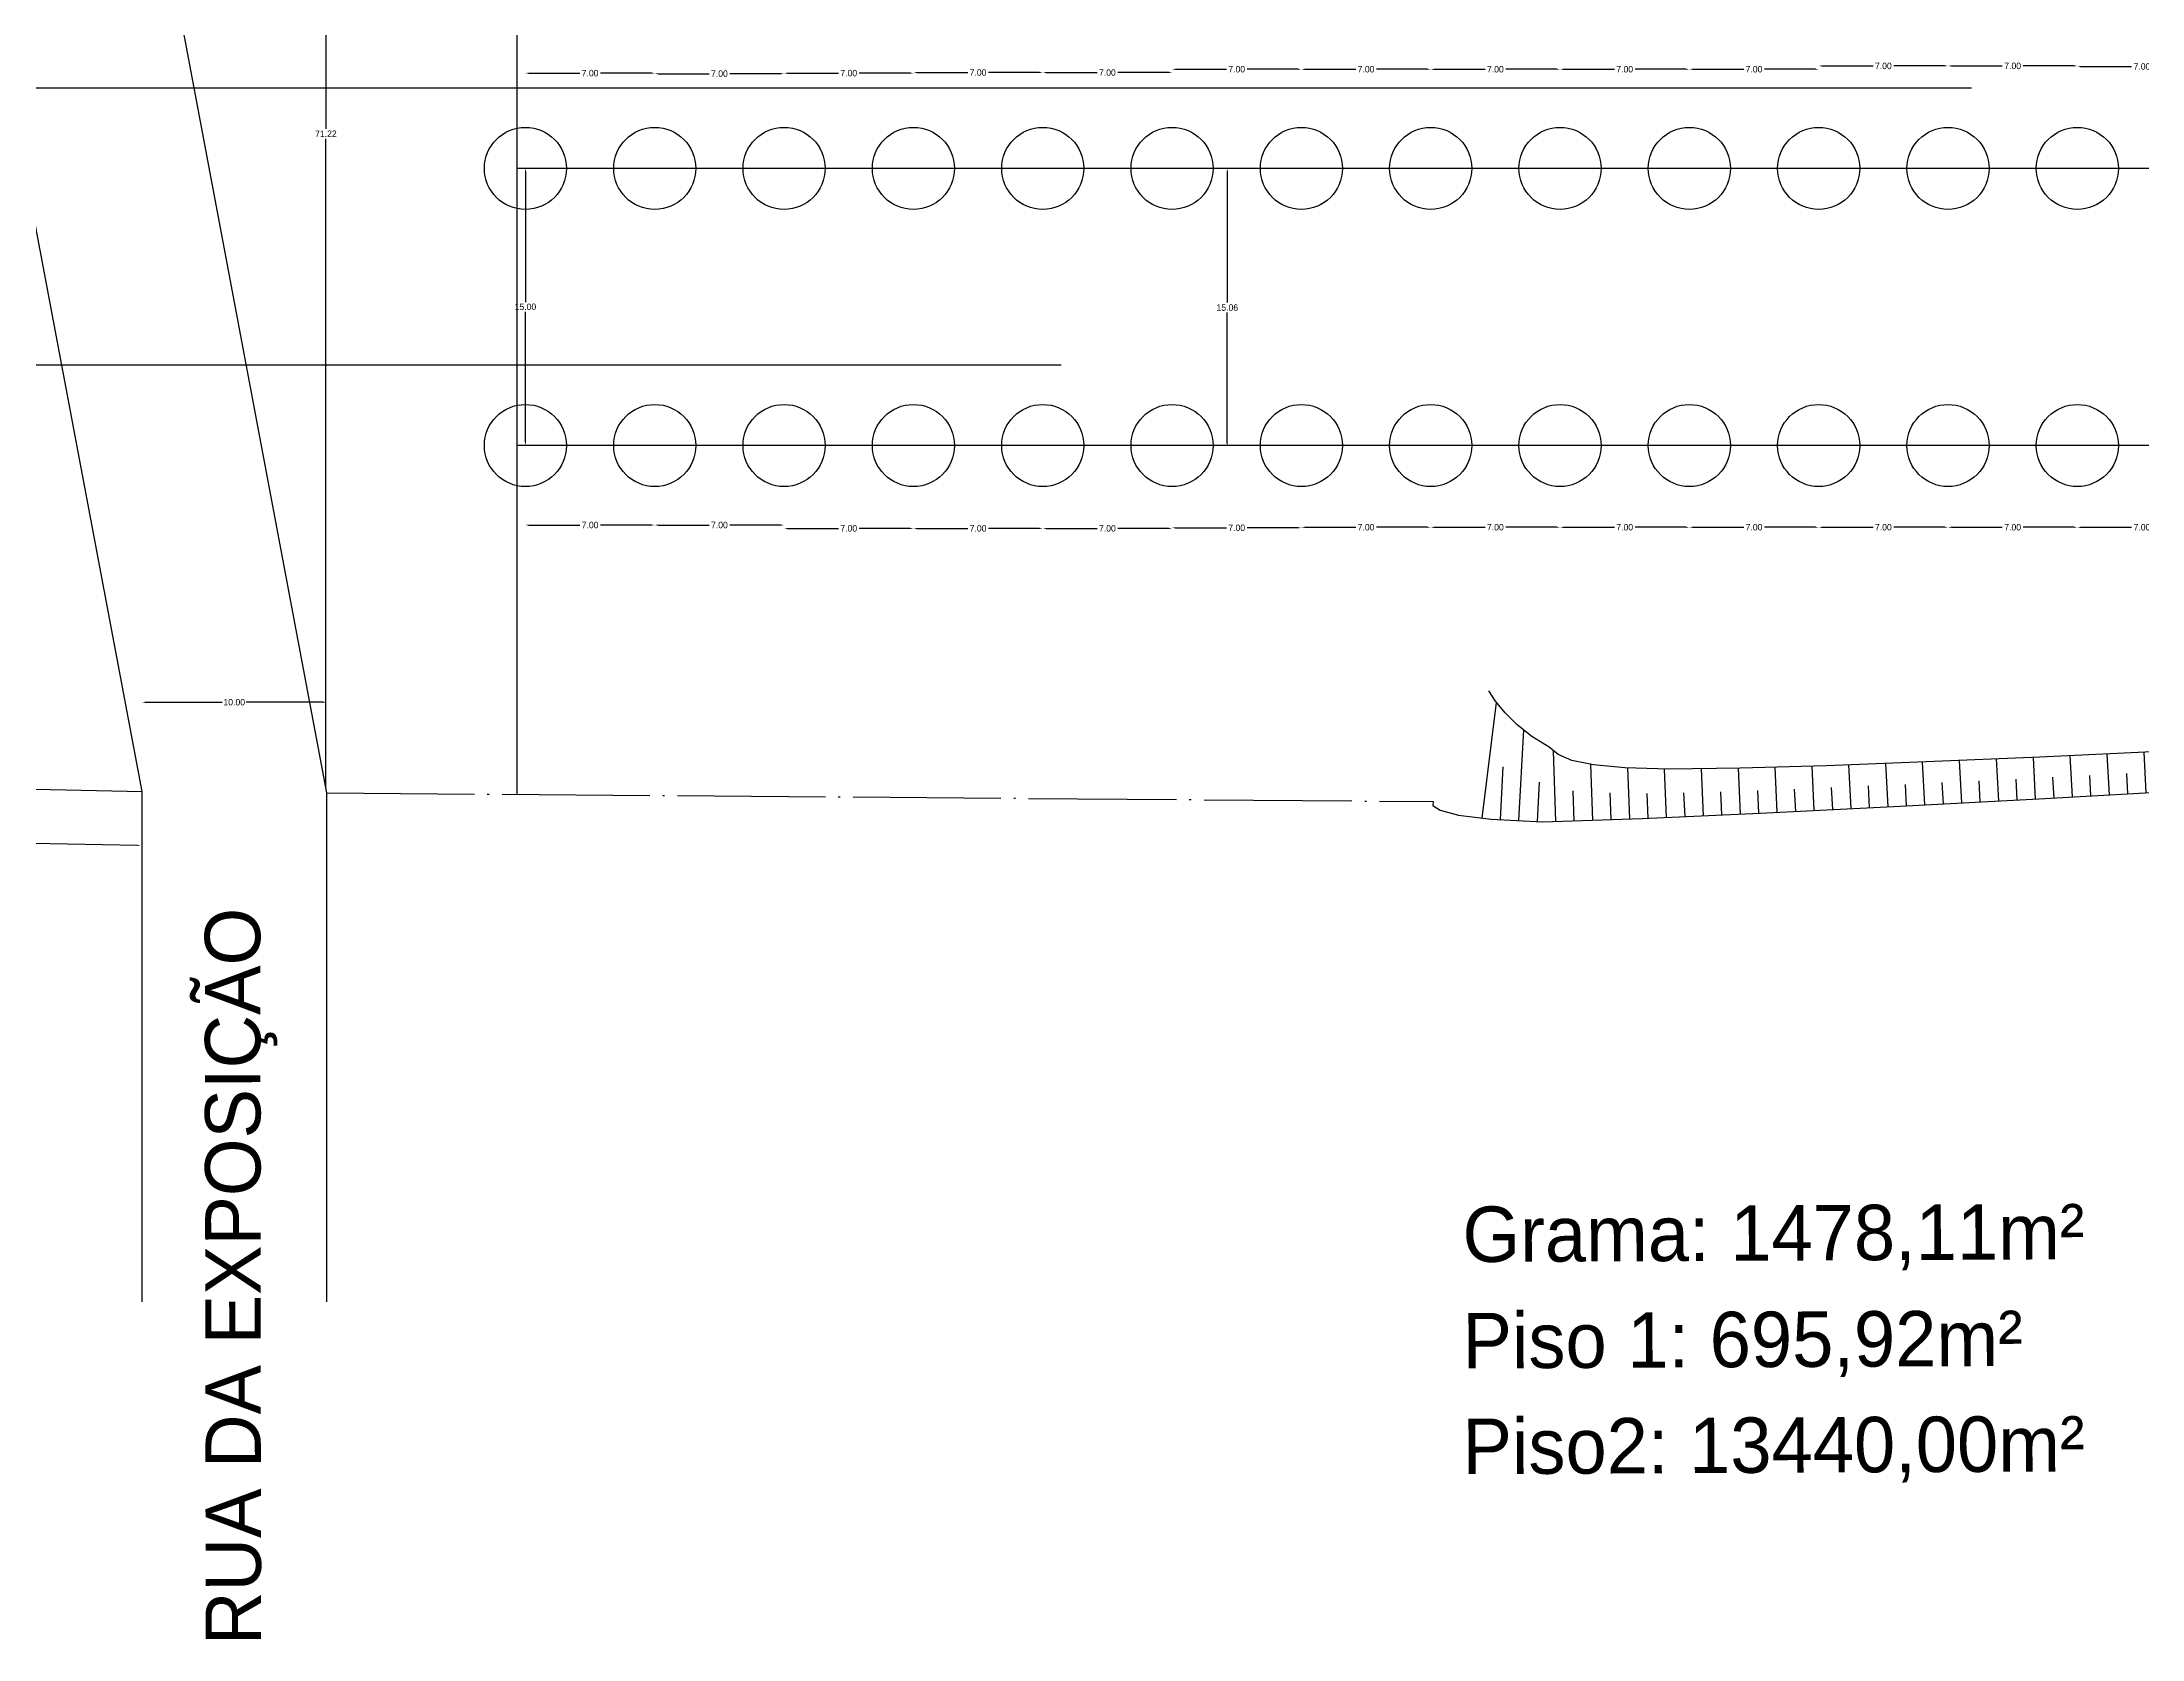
# Model space of a CAD drawing. Header units: inches. Extents: x 1211 to 1586, y 4594 to 4984.
# Drawn here: x 1412.8 to 1526.5, y 4832.2 to 4918.6 of the extents above; entities that cross this region are included whole.
import ezdxf

# ---------------------------------------------------------------- set-up
doc = ezdxf.new("R2010")
doc.units = ezdxf.units.IN
doc.header["$MEASUREMENT"] = 0
doc.linetypes.add('CERCA', pattern=[9.4, 8, -0.7, 0, -0.7])
doc.linetypes.add('CONTINUO', pattern=[0])
doc.layers.add('Layer2', color=2, linetype='Continuous')
doc.layers.add('PLANIMETRIA', color=7, linetype='CONTINUO')
doc.dimstyles.get("Standard").update_dxf_attribs({"dimtxt": 0.35, "dimasz": 0.18, "dimexe": 0.18, "dimexo": 0.0625, "dimgap": 0.09, "dimtad": 0, "dimtih": 1, "dimtoh": 1, "dimzin": 0, "dimdsep": 46, "dimtxsty": 'Standard', "dimcen": 0.09, "dimse1": 1, "dimse2": 1, "dimadec": 0, "dimazin": 0, "dimtfac": 1, "dimtofl": 0, "dimtmove": 0, "dimatfit": 3, "dimfxl": 1, "dimtolj": 1, "dimtzin": 0, "dimarcsym": 0})

# ---------------------------------------------------------------- blocks, each defined once
blk = doc.blocks.new('720B9A0')
at = {"layer": 'PLANIMETRIA', "color": 7, "linetype": 'CONTINUO'}
for points in [[(0, 0), (5.932662, 2.125118)], [(0.369749, -0.92846), (2.994664, 0.226855)], [(0.772591, -1.84373), (5.273953, 0.137475)], [(1.175433, -2.758999), (3.136705, -1.895776)], [(1.63614, -3.645679), (4.986921, -1.801275)], [(2.118355, -4.521732), (3.547955, -3.734823)], [(2.600569, -5.397785), (5.246986, -3.941092)], [(3.082784, -6.273838), (4.343166, -5.580073)], [(3.564999, -7.149891), (5.983131, -5.818855)], [(4.0499, -8.024449), (5.22346, -7.363961)], [(4.540365, -8.89591), (6.821995, -7.611792)], [(5.03083, -9.767371), (6.154207, -9.135126)], [(5.521294, -10.638832), (7.742335, -9.388814)], [(6.011759, -11.510293), (7.109422, -10.89252)], [(6.502223, -12.381754), (8.671836, -11.160681)], [(6.992688, -13.253215), (8.070197, -12.646786)], [(7.487748, -14.122073), (9.618092, -12.907015)], [(7.983186, -14.990716), (9.039204, -14.388408)], [(8.478623, -15.85936), (10.572354, -14.665185)], [(8.974061, -16.728003), (10.012636, -16.135644)], [(9.469498, -17.596647), (11.535857, -16.418083)], [(9.964936, -18.465291), (10.992719, -17.879087)], [(10.460373, -19.333934), (12.505148, -18.167682)], [(10.957964, -20.201345), (11.97187, -19.618287)], [(11.456474, -21.068228), (13.470445, -19.910073)], [(11.954985, -21.935112), (12.956903, -21.358948)], [(12.453496, -22.801995), (14.448101, -21.654976)], [(12.952007, -23.668879), (13.944693, -23.098024)], [(13.450518, -24.535762), (15.42666, -23.39936)], [(13.949028, -25.402646), (14.932484, -24.837099)], [(14.447539, -26.269529), (16.405219, -25.143744)], [(14.94756, -27.135542), (15.920758, -26.573175)], [(15.447888, -28.001378), (17.385949, -26.881459)], [(15.948216, -28.867214), (16.91308, -28.309663)], [(16.448544, -29.73305), (18.369937, -28.622763)], [(16.948872, -30.598886), (17.905401, -30.04615)], [(17.4492, -31.464722), (19.353924, -30.364067)], [(17.949528, -32.330558), (18.897723, -31.782638)], [(18.449856, -33.196394), (20.335287, -32.106887)], [(18.948227, -34.063355), (19.88855, -33.525713)], [(19.444585, -34.931473), (21.317589, -33.860558)], [(19.940943, -35.799591), (20.873624, -35.266318)], [(20.437301, -36.667709), (22.29502, -35.605533)], [(20.933659, -37.535827), (21.858697, -37.006924)], [(21.430017, -38.403945), (23.272451, -37.350509)], [(21.926375, -39.272063), (22.84377, -38.747529)], [(22.422733, -40.140181), (24.249882, -39.095484)], [(22.91909, -41.008299), (23.829237, -40.48791)], [(23.415448, -41.876417), (25.229644, -40.839126)], [(23.913054, -42.74382), (24.815737, -42.225956)], [(24.410673, -43.611215), (26.208686, -42.579707)], [(24.908293, -44.478611), (25.803623, -43.964966)], [(25.405912, -45.346006), (27.189218, -44.322935)], [(25.903531, -46.213402), (26.791508, -45.703976)], [(26.401151, -47.080798), (28.16975, -46.066164)], [(26.89877, -47.948193), (27.779393, -47.442985)], [(27.396389, -48.815589), (29.150298, -47.809382)], [(27.894008, -49.682984), (28.768227, -49.181451)], [(28.392655, -50.549789), (30.132601, -49.54693)], [(28.89202, -51.416181), (29.758388, -50.916829)], [(29.391385, -52.282572), (31.11691, -51.288025)], [(29.89075, -53.148964), (30.749907, -52.653769)], [(30.390116, -54.015356), (32.101219, -53.029121)], [(30.889481, -54.881747), (31.741427, -54.390708)], [(31.388846, -55.748139), (33.085527, -54.770216)], [(31.888211, -56.61453), (32.732946, -56.127647)], [(32.387576, -57.480922), (34.071886, -56.510131)], [(32.888706, -58.346293), (33.726232, -57.860239)], [(33.390648, -59.211195), (35.058493, -58.243268)], [(33.892589, -60.076096), (34.722909, -59.594224)], [(34.394531, -60.940997), (36.047963, -59.981435)], [(34.896473, -61.805899), (35.719586, -61.328209)], [(35.398415, -62.6708), (37.037434, -61.719603)], [(35.900357, -63.535702), (36.716263, -63.062194)], [(36.402299, -64.400603), (38.028309, -63.456955)], [(36.907058, -65.26386), (37.714781, -64.789854)], [(37.413185, -66.126319), (39.021245, -65.182641)], [(37.919313, -66.988777), (38.719649, -66.519106)], [(38.42544, -67.851236), (40.018727, -66.916227)], [(38.931568, -68.713695), (39.724518, -68.248358)], [(39.437695, -69.576153), (41.016209, -68.649814)]]:
    blk.add_lwpolyline(points, dxfattribs=at)
blk = doc.blocks.new('*D126')
at = {"layer": 'Defpoints', "color": 0, "transparency": 16777216}
for p in [(1438.55, 4911.78, -102), (1439, 4911.78), (1438.55, 4896.78, -102)]:
    blk.add_point(p, dxfattribs=at)
at = {"layer": 'Layer2', "color": 0, "lineweight": -2, "transparency": 16777216}
for p, q in [((1439, 4911.6), (1439, 4904.54)), ((1439, 4896.96), (1439, 4904.01))]:
    blk.add_line(p, q, dxfattribs=at)
at = {"layer": 'Layer2', "color": 0, "transparency": 16777216}
for points in [[(1438.97, 4911.6), (1439.03, 4911.6), (1439, 4911.78)], [(1438.97, 4896.96), (1439.03, 4896.96), (1439, 4896.78)]]:
    blk.add_solid(points, dxfattribs=at)
at = {"layer": 'Layer2', "color": 0, "transparency": 16777216, "insert": (1439, 4904.28), "char_height": 0.35, "attachment_point": 5}
blk.add_mtext('\\A1;15.00', dxfattribs=at)
blk = doc.blocks.new('*D127')
at = {"layer": 'Defpoints', "color": 0, "transparency": 16777216}
for p in [(1439, 4896.78, -102), (1446, 4896.78, -102), (1446, 4892.47)]:
    blk.add_point(p, dxfattribs=at)
at = {"layer": 'Layer2', "color": 0, "lineweight": -2, "transparency": 16777216}
for p, q in [((1439.18, 4892.47), (1441.94, 4892.47)), ((1445.82, 4892.47), (1443.06, 4892.47))]:
    blk.add_line(p, q, dxfattribs=at)
at = {"layer": 'Layer2', "color": 0, "transparency": 16777216}
for points in [[(1439.18, 4892.5), (1439.18, 4892.44), (1439, 4892.47)], [(1445.82, 4892.5), (1445.82, 4892.44), (1446, 4892.47)]]:
    blk.add_solid(points, dxfattribs=at)
at = {"layer": 'Layer2', "color": 0, "transparency": 16777216, "insert": (1442.5, 4892.47), "char_height": 0.35, "attachment_point": 5}
blk.add_mtext('\\A1;7.00', dxfattribs=at)
blk = doc.blocks.new('*D128')
at = {"layer": 'Defpoints', "color": 0, "transparency": 16777216}
for p in [(1453, 4896.78, -102), (1446, 4896.71), (1453, 4892.47)]:
    blk.add_point(p, dxfattribs=at)
at = {"layer": 'Layer2', "color": 0, "lineweight": -2, "transparency": 16777216}
for p, q in [((1446.18, 4892.47), (1448.94, 4892.47)), ((1452.82, 4892.47), (1450.06, 4892.47))]:
    blk.add_line(p, q, dxfattribs=at)
at = {"layer": 'Layer2', "color": 0, "transparency": 16777216}
for points in [[(1446.18, 4892.5), (1446.18, 4892.44), (1446, 4892.47)], [(1452.82, 4892.5), (1452.82, 4892.44), (1453, 4892.47)]]:
    blk.add_solid(points, dxfattribs=at)
at = {"layer": 'Layer2', "color": 0, "transparency": 16777216, "insert": (1449.5, 4892.47), "char_height": 0.35, "attachment_point": 5}
blk.add_mtext('\\A1;7.00', dxfattribs=at)
blk = doc.blocks.new('*D129')
at = {"layer": 'Defpoints', "color": 0, "transparency": 16777216}
for p in [(1460, 4896.78, -102), (1453, 4896.71), (1460, 4892.29)]:
    blk.add_point(p, dxfattribs=at)
at = {"layer": 'Layer2', "color": 0, "lineweight": -2, "transparency": 16777216}
for p, q in [((1453.18, 4892.29), (1455.94, 4892.29)), ((1459.82, 4892.29), (1457.06, 4892.29))]:
    blk.add_line(p, q, dxfattribs=at)
at = {"layer": 'Layer2', "color": 0, "transparency": 16777216}
for points in [[(1453.18, 4892.32), (1453.18, 4892.26), (1453, 4892.29)], [(1459.82, 4892.32), (1459.82, 4892.26), (1460, 4892.29)]]:
    blk.add_solid(points, dxfattribs=at)
at = {"layer": 'Layer2', "color": 0, "transparency": 16777216, "insert": (1456.5, 4892.29), "char_height": 0.35, "attachment_point": 5}
blk.add_mtext('\\A1;7.00', dxfattribs=at)
blk = doc.blocks.new('*D130')
at = {"layer": 'Defpoints', "color": 0, "transparency": 16777216}
for p in [(1467, 4896.78, -102), (1460, 4896.71), (1467, 4892.29)]:
    blk.add_point(p, dxfattribs=at)
at = {"layer": 'Layer2', "color": 0, "lineweight": -2, "transparency": 16777216}
for p, q in [((1460.18, 4892.29), (1462.94, 4892.29)), ((1466.82, 4892.29), (1464.06, 4892.29))]:
    blk.add_line(p, q, dxfattribs=at)
at = {"layer": 'Layer2', "color": 0, "transparency": 16777216}
for points in [[(1460.18, 4892.32), (1460.18, 4892.26), (1460, 4892.29)], [(1466.82, 4892.32), (1466.82, 4892.26), (1467, 4892.29)]]:
    blk.add_solid(points, dxfattribs=at)
at = {"layer": 'Layer2', "color": 0, "transparency": 16777216, "insert": (1463.5, 4892.29), "char_height": 0.35, "attachment_point": 5}
blk.add_mtext('\\A1;7.00', dxfattribs=at)
blk = doc.blocks.new('*D131')
at = {"layer": 'Defpoints', "color": 0, "transparency": 16777216}
for p in [(1467, 4896.78, -102), (1474, 4896.78, -102), (1474, 4892.29)]:
    blk.add_point(p, dxfattribs=at)
at = {"layer": 'Layer2', "color": 0, "lineweight": -2, "transparency": 16777216}
for p, q in [((1467.18, 4892.29), (1469.94, 4892.29)), ((1473.82, 4892.29), (1471.06, 4892.29))]:
    blk.add_line(p, q, dxfattribs=at)
at = {"layer": 'Layer2', "color": 0, "transparency": 16777216}
for points in [[(1467.18, 4892.32), (1467.18, 4892.26), (1467, 4892.29)], [(1473.82, 4892.32), (1473.82, 4892.26), (1474, 4892.29)]]:
    blk.add_solid(points, dxfattribs=at)
at = {"layer": 'Layer2', "color": 0, "transparency": 16777216, "insert": (1470.5, 4892.29), "char_height": 0.35, "attachment_point": 5}
blk.add_mtext('\\A1;7.00', dxfattribs=at)
blk = doc.blocks.new('*D132')
at = {"layer": 'Defpoints', "color": 0, "transparency": 16777216}
for p in [(1481, 4896.78, -102), (1474, 4896.71), (1481, 4892.32)]:
    blk.add_point(p, dxfattribs=at)
at = {"layer": 'Layer2', "color": 0, "lineweight": -2, "transparency": 16777216}
for p, q in [((1474.18, 4892.32), (1476.94, 4892.32)), ((1480.82, 4892.32), (1478.06, 4892.32))]:
    blk.add_line(p, q, dxfattribs=at)
at = {"layer": 'Layer2', "color": 0, "transparency": 16777216}
for points in [[(1474.18, 4892.35), (1474.18, 4892.29), (1474, 4892.32)], [(1480.82, 4892.35), (1480.82, 4892.29), (1481, 4892.32)]]:
    blk.add_solid(points, dxfattribs=at)
at = {"layer": 'Layer2', "color": 0, "transparency": 16777216, "insert": (1477.5, 4892.32), "char_height": 0.35, "attachment_point": 5}
blk.add_mtext('\\A1;7.00', dxfattribs=at)
blk = doc.blocks.new('*D133')
at = {"layer": 'Defpoints', "color": 0, "transparency": 16777216}
for p in [(1488, 4896.78, -102), (1481, 4896.71), (1488, 4892.35)]:
    blk.add_point(p, dxfattribs=at)
at = {"layer": 'Layer2', "color": 0, "lineweight": -2, "transparency": 16777216}
for p, q in [((1481.18, 4892.35), (1483.94, 4892.35)), ((1487.82, 4892.35), (1485.06, 4892.35))]:
    blk.add_line(p, q, dxfattribs=at)
at = {"layer": 'Layer2', "color": 0, "transparency": 16777216}
for points in [[(1481.18, 4892.38), (1481.18, 4892.32), (1481, 4892.35)], [(1487.82, 4892.38), (1487.82, 4892.32), (1488, 4892.35)]]:
    blk.add_solid(points, dxfattribs=at)
at = {"layer": 'Layer2', "color": 0, "transparency": 16777216, "insert": (1484.5, 4892.35), "char_height": 0.35, "attachment_point": 5}
blk.add_mtext('\\A1;7.00', dxfattribs=at)
blk = doc.blocks.new('*D134')
at = {"layer": 'Defpoints', "color": 0, "transparency": 16777216}
for p in [(1488, 4896.78, -102), (1495, 4896.78, -102), (1495, 4892.35)]:
    blk.add_point(p, dxfattribs=at)
at = {"layer": 'Layer2', "color": 0, "lineweight": -2, "transparency": 16777216}
for p, q in [((1488.18, 4892.35), (1490.94, 4892.35)), ((1494.82, 4892.35), (1492.06, 4892.35))]:
    blk.add_line(p, q, dxfattribs=at)
at = {"layer": 'Layer2', "color": 0, "transparency": 16777216}
for points in [[(1488.18, 4892.38), (1488.18, 4892.32), (1488, 4892.35)], [(1494.82, 4892.38), (1494.82, 4892.32), (1495, 4892.35)]]:
    blk.add_solid(points, dxfattribs=at)
at = {"layer": 'Layer2', "color": 0, "transparency": 16777216, "insert": (1491.5, 4892.35), "char_height": 0.35, "attachment_point": 5}
blk.add_mtext('\\A1;7.00', dxfattribs=at)
blk = doc.blocks.new('*D135')
at = {"layer": 'Defpoints', "color": 0, "transparency": 16777216}
for p in [(1495, 4896.71), (1502, 4896.71), (1502, 4892.35)]:
    blk.add_point(p, dxfattribs=at)
at = {"layer": 'Layer2', "color": 0, "lineweight": -2, "transparency": 16777216}
for p, q in [((1495.18, 4892.35), (1497.94, 4892.35)), ((1501.82, 4892.35), (1499.06, 4892.35))]:
    blk.add_line(p, q, dxfattribs=at)
at = {"layer": 'Layer2', "color": 0, "transparency": 16777216}
for points in [[(1495.18, 4892.38), (1495.18, 4892.32), (1495, 4892.35)], [(1501.82, 4892.38), (1501.82, 4892.32), (1502, 4892.35)]]:
    blk.add_solid(points, dxfattribs=at)
at = {"layer": 'Layer2', "color": 0, "transparency": 16777216, "insert": (1498.5, 4892.35), "char_height": 0.35, "attachment_point": 5}
blk.add_mtext('\\A1;7.00', dxfattribs=at)
blk = doc.blocks.new('*D136')
at = {"layer": 'Defpoints', "color": 0, "transparency": 16777216}
for p in [(1502, 4896.78, -102), (1509, 4896.78, -102), (1509, 4892.35)]:
    blk.add_point(p, dxfattribs=at)
at = {"layer": 'Layer2', "color": 0, "lineweight": -2, "transparency": 16777216}
for p, q in [((1502.18, 4892.35), (1504.94, 4892.35)), ((1508.82, 4892.35), (1506.06, 4892.35))]:
    blk.add_line(p, q, dxfattribs=at)
at = {"layer": 'Layer2', "color": 0, "transparency": 16777216}
for points in [[(1502.18, 4892.38), (1502.18, 4892.32), (1502, 4892.35)], [(1508.82, 4892.38), (1508.82, 4892.32), (1509, 4892.35)]]:
    blk.add_solid(points, dxfattribs=at)
at = {"layer": 'Layer2', "color": 0, "transparency": 16777216, "insert": (1505.5, 4892.35), "char_height": 0.35, "attachment_point": 5}
blk.add_mtext('\\A1;7.00', dxfattribs=at)
blk = doc.blocks.new('*D137')
at = {"layer": 'Defpoints', "color": 0, "transparency": 16777216}
for p in [(1509, 4896.78, -102), (1516, 4896.78, -102), (1516, 4892.35)]:
    blk.add_point(p, dxfattribs=at)
at = {"layer": 'Layer2', "color": 0, "lineweight": -2, "transparency": 16777216}
for p, q in [((1509.18, 4892.35), (1511.94, 4892.35)), ((1515.82, 4892.35), (1513.06, 4892.35))]:
    blk.add_line(p, q, dxfattribs=at)
at = {"layer": 'Layer2', "color": 0, "transparency": 16777216}
for points in [[(1509.18, 4892.38), (1509.18, 4892.32), (1509, 4892.35)], [(1515.82, 4892.38), (1515.82, 4892.32), (1516, 4892.35)]]:
    blk.add_solid(points, dxfattribs=at)
at = {"layer": 'Layer2', "color": 0, "transparency": 16777216, "insert": (1512.5, 4892.35), "char_height": 0.35, "attachment_point": 5}
blk.add_mtext('\\A1;7.00', dxfattribs=at)
blk = doc.blocks.new('*D138')
at = {"layer": 'Defpoints', "color": 0, "transparency": 16777216}
for p in [(1516, 4896.78, -102), (1523, 4896.78, -102), (1523, 4892.35)]:
    blk.add_point(p, dxfattribs=at)
at = {"layer": 'Layer2', "color": 0, "lineweight": -2, "transparency": 16777216}
for p, q in [((1516.18, 4892.35), (1518.94, 4892.35)), ((1522.82, 4892.35), (1520.06, 4892.35))]:
    blk.add_line(p, q, dxfattribs=at)
at = {"layer": 'Layer2', "color": 0, "transparency": 16777216}
for points in [[(1516.18, 4892.38), (1516.18, 4892.32), (1516, 4892.35)], [(1522.82, 4892.38), (1522.82, 4892.32), (1523, 4892.35)]]:
    blk.add_solid(points, dxfattribs=at)
at = {"layer": 'Layer2', "color": 0, "transparency": 16777216, "insert": (1519.5, 4892.35), "char_height": 0.35, "attachment_point": 5}
blk.add_mtext('\\A1;7.00', dxfattribs=at)
blk = doc.blocks.new('*D139')
at = {"layer": 'Defpoints', "color": 0, "transparency": 16777216}
for p in [(1530, 4896.78, -102), (1523, 4896.71), (1530, 4892.35)]:
    blk.add_point(p, dxfattribs=at)
at = {"layer": 'Layer2', "color": 0, "lineweight": -2, "transparency": 16777216}
for p, q in [((1523.18, 4892.35), (1525.94, 4892.35)), ((1529.82, 4892.35), (1527.06, 4892.35))]:
    blk.add_line(p, q, dxfattribs=at)
at = {"layer": 'Layer2', "color": 0, "transparency": 16777216}
for points in [[(1523.18, 4892.38), (1523.18, 4892.32), (1523, 4892.35)], [(1529.82, 4892.38), (1529.82, 4892.32), (1530, 4892.35)]]:
    blk.add_solid(points, dxfattribs=at)
at = {"layer": 'Layer2', "color": 0, "transparency": 16777216, "insert": (1526.5, 4892.35), "char_height": 0.35, "attachment_point": 5}
blk.add_mtext('\\A1;7.00', dxfattribs=at)
blk = doc.blocks.new('*D146')
at = {"layer": 'Defpoints', "color": 0, "transparency": 16777216}
for p in [(1446, 4916.93), (1439, 4911.78), (1446, 4911.78, -102)]:
    blk.add_point(p, dxfattribs=at)
at = {"layer": 'Layer2', "color": 0, "lineweight": -2, "transparency": 16777216}
for p, q in [((1439.18, 4916.93), (1441.94, 4916.93)), ((1445.82, 4916.93), (1443.06, 4916.93))]:
    blk.add_line(p, q, dxfattribs=at)
at = {"layer": 'Layer2', "color": 0, "transparency": 16777216}
for points in [[(1439.18, 4916.96), (1439.18, 4916.9), (1439, 4916.93)], [(1445.82, 4916.96), (1445.82, 4916.9), (1446, 4916.93)]]:
    blk.add_solid(points, dxfattribs=at)
at = {"layer": 'Layer2', "color": 0, "transparency": 16777216, "insert": (1442.5, 4916.93), "char_height": 0.35, "attachment_point": 5}
blk.add_mtext('\\A1;7.00', dxfattribs=at)
blk = doc.blocks.new('*D147')
at = {"layer": 'Defpoints', "color": 0, "transparency": 16777216}
for p in [(1453, 4916.9), (1446, 4911.78, -102), (1453, 4911.78, -102)]:
    blk.add_point(p, dxfattribs=at)
at = {"layer": 'Layer2', "color": 0, "lineweight": -2, "transparency": 16777216}
for p, q in [((1446.18, 4916.9), (1448.94, 4916.9)), ((1452.82, 4916.9), (1450.06, 4916.9))]:
    blk.add_line(p, q, dxfattribs=at)
at = {"layer": 'Layer2', "color": 0, "transparency": 16777216}
for points in [[(1446.18, 4916.93), (1446.18, 4916.87), (1446, 4916.9)], [(1452.82, 4916.93), (1452.82, 4916.87), (1453, 4916.9)]]:
    blk.add_solid(points, dxfattribs=at)
at = {"layer": 'Layer2', "color": 0, "transparency": 16777216, "insert": (1449.5, 4916.9), "char_height": 0.35, "attachment_point": 5}
blk.add_mtext('\\A1;7.00', dxfattribs=at)
blk = doc.blocks.new('*D148')
at = {"layer": 'Defpoints', "color": 0, "transparency": 16777216}
for p in [(1460, 4916.93), (1453, 4911.84), (1460, 4911.78, -102)]:
    blk.add_point(p, dxfattribs=at)
at = {"layer": 'Layer2', "color": 0, "lineweight": -2, "transparency": 16777216}
for p, q in [((1453.18, 4916.93), (1455.94, 4916.93)), ((1459.82, 4916.93), (1457.06, 4916.93))]:
    blk.add_line(p, q, dxfattribs=at)
at = {"layer": 'Layer2', "color": 0, "transparency": 16777216}
for points in [[(1453.18, 4916.96), (1453.18, 4916.9), (1453, 4916.93)], [(1459.82, 4916.96), (1459.82, 4916.9), (1460, 4916.93)]]:
    blk.add_solid(points, dxfattribs=at)
at = {"layer": 'Layer2', "color": 0, "transparency": 16777216, "insert": (1456.5, 4916.93), "char_height": 0.35, "attachment_point": 5}
blk.add_mtext('\\A1;7.00', dxfattribs=at)
blk = doc.blocks.new('*D149')
at = {"layer": 'Defpoints', "color": 0, "transparency": 16777216}
for p in [(1467, 4916.96), (1460, 4911.84), (1467, 4911.78, -102)]:
    blk.add_point(p, dxfattribs=at)
at = {"layer": 'Layer2', "color": 0, "lineweight": -2, "transparency": 16777216}
for p, q in [((1460.18, 4916.96), (1462.94, 4916.96)), ((1466.82, 4916.96), (1464.06, 4916.96))]:
    blk.add_line(p, q, dxfattribs=at)
at = {"layer": 'Layer2', "color": 0, "transparency": 16777216}
for points in [[(1460.18, 4916.99), (1460.18, 4916.93), (1460, 4916.96)], [(1466.82, 4916.99), (1466.82, 4916.93), (1467, 4916.96)]]:
    blk.add_solid(points, dxfattribs=at)
at = {"layer": 'Layer2', "color": 0, "transparency": 16777216, "insert": (1463.5, 4916.96), "char_height": 0.35, "attachment_point": 5}
blk.add_mtext('\\A1;7.00', dxfattribs=at)
blk = doc.blocks.new('*D150')
at = {"layer": 'Defpoints', "color": 0, "transparency": 16777216}
for p in [(1474, 4916.96), (1467, 4911.78, -102), (1474, 4911.78, -102)]:
    blk.add_point(p, dxfattribs=at)
at = {"layer": 'Layer2', "color": 0, "lineweight": -2, "transparency": 16777216}
for p, q in [((1467.18, 4916.96), (1469.94, 4916.96)), ((1473.82, 4916.96), (1471.06, 4916.96))]:
    blk.add_line(p, q, dxfattribs=at)
at = {"layer": 'Layer2', "color": 0, "transparency": 16777216}
for points in [[(1467.18, 4916.99), (1467.18, 4916.93), (1467, 4916.96)], [(1473.82, 4916.99), (1473.82, 4916.93), (1474, 4916.96)]]:
    blk.add_solid(points, dxfattribs=at)
at = {"layer": 'Layer2', "color": 0, "transparency": 16777216, "insert": (1470.5, 4916.96), "char_height": 0.35, "attachment_point": 5}
blk.add_mtext('\\A1;7.00', dxfattribs=at)
blk = doc.blocks.new('*D151')
at = {"layer": 'Defpoints', "color": 0, "transparency": 16777216}
for p in [(1481, 4917.14), (1474, 4911.78, -102), (1481, 4911.78, -102)]:
    blk.add_point(p, dxfattribs=at)
at = {"layer": 'Layer2', "color": 0, "lineweight": -2, "transparency": 16777216}
for p, q in [((1474.18, 4917.14), (1476.94, 4917.14)), ((1480.82, 4917.14), (1478.06, 4917.14))]:
    blk.add_line(p, q, dxfattribs=at)
at = {"layer": 'Layer2', "color": 0, "transparency": 16777216}
for points in [[(1474.18, 4917.17), (1474.18, 4917.11), (1474, 4917.14)], [(1480.82, 4917.17), (1480.82, 4917.11), (1481, 4917.14)]]:
    blk.add_solid(points, dxfattribs=at)
at = {"layer": 'Layer2', "color": 0, "transparency": 16777216, "insert": (1477.5, 4917.14), "char_height": 0.35, "attachment_point": 5}
blk.add_mtext('\\A1;7.00', dxfattribs=at)
blk = doc.blocks.new('*D152')
at = {"layer": 'Defpoints', "color": 0, "transparency": 16777216}
for p in [(1488, 4917.14), (1481, 4911.84), (1488, 4911.78, -102)]:
    blk.add_point(p, dxfattribs=at)
at = {"layer": 'Layer2', "color": 0, "lineweight": -2, "transparency": 16777216}
for p, q in [((1481.18, 4917.14), (1483.94, 4917.14)), ((1487.82, 4917.14), (1485.06, 4917.14))]:
    blk.add_line(p, q, dxfattribs=at)
at = {"layer": 'Layer2', "color": 0, "transparency": 16777216}
for points in [[(1481.18, 4917.17), (1481.18, 4917.11), (1481, 4917.14)], [(1487.82, 4917.17), (1487.82, 4917.11), (1488, 4917.14)]]:
    blk.add_solid(points, dxfattribs=at)
at = {"layer": 'Layer2', "color": 0, "transparency": 16777216, "insert": (1484.5, 4917.14), "char_height": 0.35, "attachment_point": 5}
blk.add_mtext('\\A1;7.00', dxfattribs=at)
blk = doc.blocks.new('*D153')
at = {"layer": 'Defpoints', "color": 0, "transparency": 16777216}
for p in [(1495, 4917.14), (1488, 4911.78, -102), (1495, 4911.78, -102)]:
    blk.add_point(p, dxfattribs=at)
at = {"layer": 'Layer2', "color": 0, "lineweight": -2, "transparency": 16777216}
for p, q in [((1488.18, 4917.14), (1490.94, 4917.14)), ((1494.82, 4917.14), (1492.06, 4917.14))]:
    blk.add_line(p, q, dxfattribs=at)
at = {"layer": 'Layer2', "color": 0, "transparency": 16777216}
for points in [[(1488.18, 4917.17), (1488.18, 4917.11), (1488, 4917.14)], [(1494.82, 4917.17), (1494.82, 4917.11), (1495, 4917.14)]]:
    blk.add_solid(points, dxfattribs=at)
at = {"layer": 'Layer2', "color": 0, "transparency": 16777216, "insert": (1491.5, 4917.14), "char_height": 0.35, "attachment_point": 5}
blk.add_mtext('\\A1;7.00', dxfattribs=at)
blk = doc.blocks.new('*D154')
at = {"layer": 'Defpoints', "color": 0, "transparency": 16777216}
for p in [(1502, 4917.14), (1495, 4911.84), (1502, 4911.78, -102)]:
    blk.add_point(p, dxfattribs=at)
at = {"layer": 'Layer2', "color": 0, "lineweight": -2, "transparency": 16777216}
for p, q in [((1495.18, 4917.14), (1497.94, 4917.14)), ((1501.82, 4917.14), (1499.06, 4917.14))]:
    blk.add_line(p, q, dxfattribs=at)
at = {"layer": 'Layer2', "color": 0, "transparency": 16777216}
for points in [[(1495.18, 4917.17), (1495.18, 4917.11), (1495, 4917.14)], [(1501.82, 4917.17), (1501.82, 4917.11), (1502, 4917.14)]]:
    blk.add_solid(points, dxfattribs=at)
at = {"layer": 'Layer2', "color": 0, "transparency": 16777216, "insert": (1498.5, 4917.14), "char_height": 0.35, "attachment_point": 5}
blk.add_mtext('\\A1;7.00', dxfattribs=at)
blk = doc.blocks.new('*D155')
at = {"layer": 'Defpoints', "color": 0, "transparency": 16777216}
for p in [(1509, 4917.14), (1502, 4911.78, -102), (1509, 4911.78, -102)]:
    blk.add_point(p, dxfattribs=at)
at = {"layer": 'Layer2', "color": 0, "lineweight": -2, "transparency": 16777216}
for p, q in [((1502.18, 4917.14), (1504.94, 4917.14)), ((1508.82, 4917.14), (1506.06, 4917.14))]:
    blk.add_line(p, q, dxfattribs=at)
at = {"layer": 'Layer2', "color": 0, "transparency": 16777216}
for points in [[(1502.18, 4917.17), (1502.18, 4917.11), (1502, 4917.14)], [(1508.82, 4917.17), (1508.82, 4917.11), (1509, 4917.14)]]:
    blk.add_solid(points, dxfattribs=at)
at = {"layer": 'Layer2', "color": 0, "transparency": 16777216, "insert": (1505.5, 4917.14), "char_height": 0.35, "attachment_point": 5}
blk.add_mtext('\\A1;7.00', dxfattribs=at)
blk = doc.blocks.new('*D156')
at = {"layer": 'Defpoints', "color": 0, "transparency": 16777216}
for p in [(1516, 4917.32), (1509, 4911.84), (1516, 4911.78, -102)]:
    blk.add_point(p, dxfattribs=at)
at = {"layer": 'Layer2', "color": 0, "lineweight": -2, "transparency": 16777216}
for p, q in [((1509.18, 4917.32), (1511.94, 4917.32)), ((1515.82, 4917.32), (1513.06, 4917.32))]:
    blk.add_line(p, q, dxfattribs=at)
at = {"layer": 'Layer2', "color": 0, "transparency": 16777216}
for points in [[(1509.18, 4917.35), (1509.18, 4917.29), (1509, 4917.32)], [(1515.82, 4917.35), (1515.82, 4917.29), (1516, 4917.32)]]:
    blk.add_solid(points, dxfattribs=at)
at = {"layer": 'Layer2', "color": 0, "transparency": 16777216, "insert": (1512.5, 4917.32), "char_height": 0.35, "attachment_point": 5}
blk.add_mtext('\\A1;7.00', dxfattribs=at)
blk = doc.blocks.new('*D157')
at = {"layer": 'Defpoints', "color": 0, "transparency": 16777216}
for p in [(1523, 4917.32), (1516, 4911.84), (1523, 4911.78, -102)]:
    blk.add_point(p, dxfattribs=at)
at = {"layer": 'Layer2', "color": 0, "lineweight": -2, "transparency": 16777216}
for p, q in [((1516.18, 4917.32), (1518.94, 4917.32)), ((1522.82, 4917.32), (1520.06, 4917.32))]:
    blk.add_line(p, q, dxfattribs=at)
at = {"layer": 'Layer2', "color": 0, "transparency": 16777216}
for points in [[(1516.18, 4917.35), (1516.18, 4917.29), (1516, 4917.32)], [(1522.82, 4917.35), (1522.82, 4917.29), (1523, 4917.32)]]:
    blk.add_solid(points, dxfattribs=at)
at = {"layer": 'Layer2', "color": 0, "transparency": 16777216, "insert": (1519.5, 4917.32), "char_height": 0.35, "attachment_point": 5}
blk.add_mtext('\\A1;7.00', dxfattribs=at)
blk = doc.blocks.new('*D158')
at = {"layer": 'Defpoints', "color": 0, "transparency": 16777216}
for p in [(1530, 4917.29), (1523, 4911.84), (1530, 4911.78, -102)]:
    blk.add_point(p, dxfattribs=at)
at = {"layer": 'Layer2', "color": 0, "lineweight": -2, "transparency": 16777216}
for p, q in [((1523.18, 4917.29), (1525.94, 4917.29)), ((1529.82, 4917.29), (1527.06, 4917.29))]:
    blk.add_line(p, q, dxfattribs=at)
at = {"layer": 'Layer2', "color": 0, "transparency": 16777216}
for points in [[(1523.18, 4917.32), (1523.18, 4917.26), (1523, 4917.29)], [(1529.82, 4917.32), (1529.82, 4917.26), (1530, 4917.29)]]:
    blk.add_solid(points, dxfattribs=at)
at = {"layer": 'Layer2', "color": 0, "transparency": 16777216, "insert": (1526.5, 4917.29), "char_height": 0.35, "attachment_point": 5}
blk.add_mtext('\\A1;7.00', dxfattribs=at)
blk = doc.blocks.new('*D170')
at = {"layer": 'Defpoints', "color": 0, "transparency": 16777216}
for p in [(1428.24, 4882.88), (1418.24, 4878.05, -102), (1428.24, 4877.97, -102)]:
    blk.add_point(p, dxfattribs=at)
at = {"layer": 'Layer2', "color": 0, "lineweight": -2, "transparency": 16777216}
for p, q in [((1418.42, 4882.88), (1422.59, 4882.88)), ((1428.06, 4882.88), (1423.88, 4882.88))]:
    blk.add_line(p, q, dxfattribs=at)
at = {"layer": 'Layer2', "color": 0, "transparency": 16777216}
for points in [[(1418.42, 4882.91), (1418.42, 4882.85), (1418.24, 4882.88)], [(1428.06, 4882.91), (1428.06, 4882.85), (1428.24, 4882.88)]]:
    blk.add_solid(points, dxfattribs=at)
at = {"layer": 'Layer2', "color": 0, "transparency": 16777216, "insert": (1423.24, 4882.88), "char_height": 0.35, "attachment_point": 5}
blk.add_mtext('\\A1;10.00', dxfattribs=at)
blk = doc.blocks.new('*D171')
at = {"layer": 'Defpoints', "color": 0, "transparency": 16777216}
for p in [(1428.2, 4949.26), (1428.24, 4949.26), (1428.24, 4878.04)]:
    blk.add_point(p, dxfattribs=at)
at = {"layer": 'Layer2', "color": 0, "lineweight": -2, "transparency": 16777216}
for p, q in [((1428.2, 4949.08), (1428.2, 4913.91)), ((1428.2, 4878.22), (1428.2, 4913.38))]:
    blk.add_line(p, q, dxfattribs=at)
at = {"layer": 'Layer2', "color": 0, "transparency": 16777216}
for points in [[(1428.17, 4949.08), (1428.23, 4949.08), (1428.2, 4949.26)], [(1428.17, 4878.22), (1428.23, 4878.22), (1428.2, 4878.04)]]:
    blk.add_solid(points, dxfattribs=at)
at = {"layer": 'Layer2', "color": 0, "transparency": 16777216, "insert": (1428.2, 4913.65), "char_height": 0.35, "attachment_point": 5}
blk.add_mtext('\\A1;71.22', dxfattribs=at)
blk = doc.blocks.new('*D175')
at = {"layer": 'Defpoints', "color": 0, "transparency": 16777216}
for p in [(1398.49, 4878.48), (1418.24, 4878.12), (1418.18, 4875.13)]:
    blk.add_point(p, dxfattribs=at)
at = {"layer": 'Layer2', "color": 0, "lineweight": -2, "transparency": 16777216}
for p, q in [((1398.62, 4875.49), (1407.58, 4875.32)), ((1418, 4875.13), (1409.04, 4875.3))]:
    blk.add_line(p, q, dxfattribs=at)
at = {"layer": 'Layer2', "color": 0, "transparency": 16777216}
for points in [[(1398.62, 4875.52), (1398.62, 4875.46), (1398.44, 4875.49)], [(1418, 4875.16), (1418, 4875.1), (1418.18, 4875.13)]]:
    blk.add_solid(points, dxfattribs=at)
at = {"layer": 'Layer2', "color": 0, "transparency": 16777216, "insert": (1408.31, 4875.31), "char_height": 0.35, "attachment_point": 5}
blk.add_mtext('\\A1;19.75', dxfattribs=at)
blk = doc.blocks.new('*D177')
at = {"layer": 'Defpoints', "color": 0, "transparency": 16777216}
for p in [(1474, 4911.78, -102), (1474, 4896.71), (1476.99, 4896.71)]:
    blk.add_point(p, dxfattribs=at)
at = {"layer": 'Layer2', "color": 0, "lineweight": -2, "transparency": 16777216}
for p, q in [((1476.99, 4911.6), (1476.99, 4904.51)), ((1476.99, 4896.89), (1476.99, 4903.98))]:
    blk.add_line(p, q, dxfattribs=at)
at = {"layer": 'Layer2', "color": 0, "transparency": 16777216}
for points in [[(1476.96, 4911.6), (1477.02, 4911.6), (1476.99, 4911.78)], [(1476.96, 4896.89), (1477.02, 4896.89), (1476.99, 4896.71)]]:
    blk.add_solid(points, dxfattribs=at)
at = {"layer": 'Layer2', "color": 0, "transparency": 16777216, "insert": (1476.99, 4904.24), "char_height": 0.35, "attachment_point": 5}
blk.add_mtext('\\A1;15.06', dxfattribs=at)

msp = doc.modelspace()

# ---------------------------------------------------------------- linework, layer by layer
for p, q in [((1438.5548, 4877.8931, -102), (1438.5548, 4949.2585, -102)), ((1398.5548, 4916.1328, -102), (1517.2691, 4916.1328, -102)), ((1573.0001, 4911.7751, -102), (1438.5548, 4911.7751, -102)), ((1398.5548, 4901.1328, -102), (1468.0003, 4901.1328, -102)), ((1573.0001, 4896.7751, -102), (1438.5548, 4896.7751, -102))]:
    msp.add_line(p, q)
for centre in [(1439.0001, 4911.7751, -102), (1446.0001, 4911.7751, -102), (1453.0001, 4911.7751, -102), (1460.0001, 4911.7751, -102), (1467.0001, 4911.7751, -102), (1474.0001, 4911.7751, -102), (1481.0001, 4911.7751, -102), (1488.0001, 4911.7751, -102), (1495.0001, 4911.7751, -102), (1502.0001, 4911.7751, -102), (1509.0001, 4911.7751, -102), (1516.0001, 4911.7751, -102), (1523.0001, 4911.7751, -102), (1439.0001, 4896.7751, -102), (1446.0001, 4896.7751, -102), (1453.0001, 4896.7751, -102), (1460.0001, 4896.7751, -102), (1467.0001, 4896.7751, -102), (1474.0001, 4896.7751, -102), (1481.0001, 4896.7751, -102), (1488.0001, 4896.7751, -102), (1495.0001, 4896.7751, -102), (1502.0001, 4896.7751, -102), (1509.0001, 4896.7751, -102), (1516.0001, 4896.7751, -102), (1523.0001, 4896.7751, -102)]:
    msp.add_circle(centre, 2.2218)
at = {"layer": 'PLANIMETRIA', "color": 7, "linetype": 'CONTINUO'}
for p, q in [((1404.8844, 4948.8424, -102), (1418.2354, 4878.0532, -102)), ((1414.8844, 4948.9173, -102), (1428.2354, 4877.9744, -102)), ((1418.2354, 4878.0532, -102), (1418.2354, 4850.4192, -102)), ((1428.2354, 4877.9744, -102), (1428.2354, 4850.4192, -102))]:
    msp.add_line(p, q, dxfattribs=at)
at = {"layer": 'PLANIMETRIA', "color": 7, "linetype": 'CONTINUO', "elevation": -102}
for points in [[(1488.1314, 4877.5026), (1488.1146, 4877.288), (1488.5068, 4877.0322), (1489.4986, 4876.7734), (1491.2805, 4876.5503), (1494.0432, 4876.4011), (1499.4432, 4876.5882), (1505.8386, 4876.8702), (1513.0533, 4877.2297), (1520.9114, 4877.6491), (1529.2369, 4878.111), (1538.7282, 4878.5939), (1548.1163, 4879.0853), (1557.0069, 4879.5687), (1565.0053, 4880.0274), (1573.1735, 4880.5355), (1573.1362, 4888.1426)], [(1571.4021, 4882.2518), (1564.2198, 4881.8667), (1555.7902, 4881.4537), (1546.592, 4881.0304), (1537.1036, 4880.6144), (1527.8038, 4880.2232), (1520.965, 4879.9098), (1514.8234, 4879.6475), (1509.4092, 4879.4452), (1504.7524, 4879.3114), (1500.8832, 4879.2551), (1498.5035, 4879.3287), (1496.8036, 4879.4862), (1495.6457, 4879.7253), (1494.892, 4880.0438), (1494.4047, 4880.4394), (1493.4785, 4881.03), (1492.6849, 4881.6633), (1492.0278, 4882.3068), (1491.5114, 4882.9283), (1491.1396, 4883.4956)], [(1394.1296, 4878.5786), (1417.4503, 4878.0594)]]:
    msp.add_lwpolyline(points, dxfattribs=at)
at = {"layer": 'PLANIMETRIA', "color": 7, "linetype": 'CERCA', "elevation": -102}
for points in [[(1417.4503, 4878.0594), (1418.2354, 4878.0532)], [(1428.2354, 4877.9744), (1488.1314, 4877.5026)]]:
    msp.add_lwpolyline(points, dxfattribs=at)

# ---------------------------------------------------------------- block references
at = {"layer": 'PLANIMETRIA', "color": 255, "rotation": 63.15371541805689}
msp.add_blockref('720B9A0', (1490.7801, 4876.613, -102), dxfattribs=at)

# ---------------------------------------------------------------- texts
at = {"linetype": 'Continuous', "char_height": 3, "attachment_point": 1}
for s, insert, rotation in [('RUA DA EXPOSIÇÃO', (1421.6923, 4831.8458), 90.069615), ('Grama: 1478,11m²', (1489.714, 4855.5786, -102), 0.256319), ('Piso 1: 695,92m²', (1489.714, 4849.8193, -102), 0.256319), ('Piso2: 13440,00m²', (1489.714, 4844.0967, -102), 0.256319)]:
    msp.add_mtext_dynamic_manual_height_columns(s, width=57.056462, gutter_width=1, heights=[0], dxfattribs=dict(at, insert=insert, rotation=rotation))

# ---------------------------------------------------------------- dimensions: what is measured, and where the dimension line sits
at = {"layer": 'Layer2'}
for base, p1, p2, picture, middle in [((1428.1966, 4949.2597), (1428.2354, 4878.0369), (1428.2354, 4949.2597), '*D171', (1428.1966, 4913.6483)), ((1439.0001, 4911.7751), (1438.5548, 4896.7751, -102), (1438.5548, 4911.7751, -102), '*D126', (1439.0001, 4904.2751)), ((1476.9908, 4896.7126), (1474.0001, 4911.7751, -102), (1474.0001, 4896.7126), '*D177', (1476.9908, 4904.2439))]:
    dim = msp.add_linear_dim(base=base, p1=p1, p2=p2, angle=90, dimstyle='Standard', dxfattribs=at)
    dim.commit()
    dim.dimension.update_dxf_attribs({"geometry": picture, "text_midpoint": middle})
for base, p1, p2, picture, middle in [((1481.0001, 4917.139), (1474.0001, 4911.7751, -102), (1481.0001, 4911.7751, -102), '*D151', (1477.5001, 4917.139)), ((1488.0001, 4917.139), (1481.0001, 4911.8376), (1488.0001, 4911.7751, -102), '*D152', (1484.5001, 4917.139)), ((1495.0001, 4917.139), (1488.0001, 4911.7751, -102), (1495.0001, 4911.7751, -102), '*D153', (1491.5001, 4917.139)), ((1502.0001, 4917.139), (1495.0001, 4911.8376), (1502.0001, 4911.7751, -102), '*D154', (1498.5001, 4917.139)), ((1509.0001, 4917.139), (1502.0001, 4911.7751, -102), (1509.0001, 4911.7751, -102), '*D155', (1505.5001, 4917.139)), ((1516.0001, 4917.319), (1509.0001, 4911.8376), (1516.0001, 4911.7751, -102), '*D156', (1512.5001, 4917.319)), ((1523.0001, 4917.319), (1516.0001, 4911.8376), (1523.0001, 4911.7751, -102), '*D157', (1519.5001, 4917.319)), ((1530.0001, 4917.289), (1523.0001, 4911.8376), (1530.0001, 4911.7751, -102), '*D158', (1526.5001, 4917.289)), ((1446.0001, 4916.929), (1439.0001, 4911.7751), (1446.0001, 4911.7751, -102), '*D146', (1442.5001, 4916.929)), ((1453.0001, 4916.899), (1446.0001, 4911.7751, -102), (1453.0001, 4911.7751, -102), '*D147', (1449.5001, 4916.899)), ((1460.0001, 4916.929), (1453.0001, 4911.8376), (1460.0001, 4911.7751, -102), '*D148', (1456.5001, 4916.929)), ((1467.0001, 4916.959), (1460.0001, 4911.8376), (1467.0001, 4911.7751, -102), '*D149', (1463.5001, 4916.959)), ((1474.0001, 4916.959), (1467.0001, 4911.7751, -102), (1474.0001, 4911.7751, -102), '*D150', (1470.5001, 4916.959)), ((1446.0001, 4892.4689), (1439.0001, 4896.7751, -102), (1446.0001, 4896.7751, -102), '*D127', (1442.5001, 4892.4689)), ((1453.0001, 4892.4689), (1446.0001, 4896.7126), (1453.0001, 4896.7751, -102), '*D128', (1449.5001, 4892.4689)), ((1460.0001, 4892.2889), (1453.0001, 4896.7126), (1460.0001, 4896.7751, -102), '*D129', (1456.5001, 4892.2889)), ((1467.0001, 4892.2889), (1460.0001, 4896.7126), (1467.0001, 4896.7751, -102), '*D130', (1463.5001, 4892.2889)), ((1474.0001, 4892.2889), (1467.0001, 4896.7751, -102), (1474.0001, 4896.7751, -102), '*D131', (1470.5001, 4892.2889)), ((1481.0001, 4892.3189), (1474.0001, 4896.7126), (1481.0001, 4896.7751, -102), '*D132', (1477.5001, 4892.3189)), ((1488.0001, 4892.3489), (1481.0001, 4896.7126), (1488.0001, 4896.7751, -102), '*D133', (1484.5001, 4892.3489)), ((1495.0001, 4892.3489), (1488.0001, 4896.7751, -102), (1495.0001, 4896.7751, -102), '*D134', (1491.5001, 4892.3489)), ((1509.0001, 4892.3489), (1502.0001, 4896.7751, -102), (1509.0001, 4896.7751, -102), '*D136', (1505.5001, 4892.3489)), ((1516.0001, 4892.3489), (1509.0001, 4896.7751, -102), (1516.0001, 4896.7751, -102), '*D137', (1512.5001, 4892.3489)), ((1523.0001, 4892.3489), (1516.0001, 4896.7751, -102), (1523.0001, 4896.7751, -102), '*D138', (1519.5001, 4892.3489)), ((1530.0001, 4892.3489), (1523.0001, 4896.7126), (1530.0001, 4896.7751, -102), '*D139', (1526.5001, 4892.3489)), ((1502.0001, 4892.3489), (1495.0001, 4896.7126), (1502.0001, 4896.7126), '*D135', (1498.5001, 4892.3489)), ((1428.2354, 4882.876), (1418.2354, 4878.0532, -102), (1428.2354, 4877.9744, -102), '*D170', (1423.2354, 4882.876))]:
    dim = msp.add_linear_dim(base=base, p1=p1, p2=p2, dimstyle='Standard', dxfattribs=at)
    dim.commit()
    dim.dimension.update_dxf_attribs({"geometry": picture, "text_midpoint": middle})
dim = msp.add_aligned_dim(p1=(1398.4923, 4878.4801), p2=(1418.2354, 4878.1157), distance=-2.9869, dimstyle='Standard', dxfattribs=at)
dim.commit()
dim.dimension.update_dxf_attribs({"geometry": '*D175', "text_midpoint": (1408.3087, 4875.3115)})

doc.saveas('drawing.dxf')
